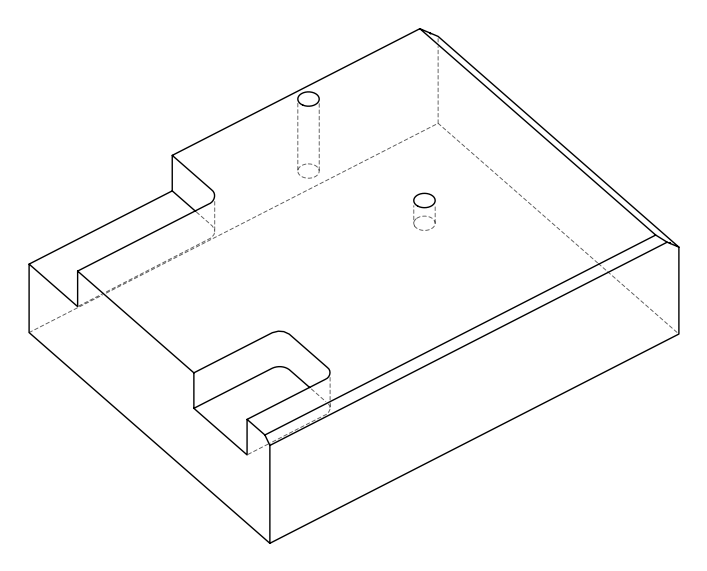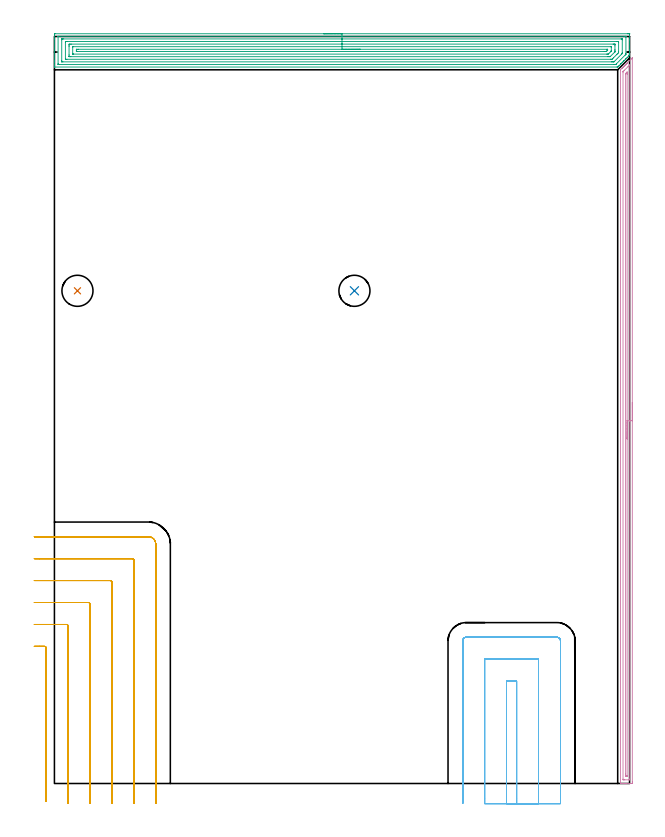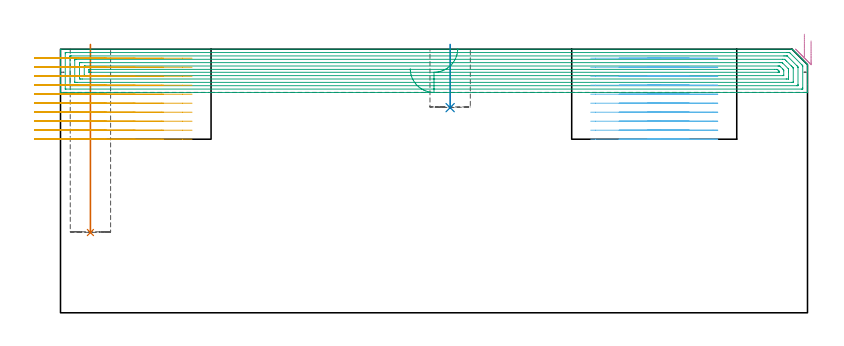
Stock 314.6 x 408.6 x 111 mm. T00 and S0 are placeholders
(PLAN: 6 operations, 2 tool changes, 61.8 min)
(1 INDEXABLE_INSERT_DRILL_BLIND_HOLE_FROM_SOLID | STEP1POCKET | NXT0302_005 | 0.32 min | 17444 mm3)
(2 INDEXABLE_INSERT_DRILL_BLIND_HOLE_FROM_SOLID_1 | STEP1POCKET_1 | NXT0302_005 | 0.11 min | 5528 mm3)
(3 AREA_MILL | FG_CHAMFER_SURFACE | UGT0205_001 | 17.82 min | 52112 mm3)
(4 AREA_MILL_1 | FG_CHAMFER_SURFACE_1 | UGT0205_001 | 9.62 min | 8281 mm3)
(5 MILL_CORNER_NOTCH_RECTANGULAR | CORNER_NOTCH_RECTANGULAR | NXT0201_012 | Follow Part, ap 4, ae 75% | 20 min | 342470 mm3)
(6 MILL_SLOT | SLOT_PARTIAL_RECTANGULAR | NXT0201_012 | Follow Part, ap 4, ae 75% | 13.97 min | 230207 mm3)
(TOOL NXT0302_005 | Index. Insert Drill 17mm [880-D1700L20-05] | D17 PA176 FL85 Z2)
(TOOL UGT0205_001 | Chamfer Mill 20 x 3 x 45 deg. | D20 FL50 Z2)
(TOOL NXT0201_012 | ENDMILL 16mm [2P460-1600-NA 1630] | D16 FL38 Z6)
(OP 1 INDEXABLE_INSERT_DRILL_BLIND_HOLE_FROM_SOLID)
G17 G21 G94 G90
T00 M6
G54
G17 G0 G90 X12.6 Y269.5 S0 M3
G43 Z121. H1
G94 G81 G98 Z33.8 F250. R113.
G80
M5
M2
(OP 2 INDEXABLE_INSERT_DRILL_BLIND_HOLE_FROM_SOLID_1)
G17 G21 G94 G90
T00 M6
G54
G17 G0 G90 X164.1 Y269.5 S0 M3
G43 Z121. H1
G94 G81 G98 Z86.4 F250. R113.
G80
M5
M2
(OP 3 AREA_MILL)
G17 G21 G94 G90
T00 M6
G54
G17 G0 G90 X147.3 Y410.1 S1061 M3
G43 Z121. H0
Z102.8
G94 G1 X147.338 Z101.928 F250.
X147.452 Z101.063
X147.641 Z100.212
X147.903 Z99.38
X148.237 Z98.574
X148.64 Z97.8
X149.109 Z97.064
X149.64 Z96.372
X150.229 Z95.729
X150.872 Z95.14
X151.564 Z94.608
X152.3 Z94.14
X153.074 Z93.737
X153.88 Z93.403
X154.712 Z93.141
X155.564 Z92.952
X156.428 Z92.838
X157.3 Z92.8
X313.375
X313.989 Y410.099 Z92.801
X314.596 Y410.095 Z92.802
X314.598 Y410.094 Z92.803
X314.6 Y406.805 Z96.092
Y401.447 Z101.447
Y400.882 Z102.015
Y400.553 Z102.343
Y399.988 Z102.908
Y399.66 Z103.234
Y398.813 Z104.086
Y398.79 Z104.109
Y398.406 Z104.492
X314.585 Y398.384 Z104.515
X314.329 Y398.129 Z104.771
X314.287 Y398.087 Z104.813
X314.076 Y397.874 Z105.022
X313.435 Y397.234 Z105.665
X313.394 Y397.194 Z105.705
X313.183 Y396.981 Z105.915
X312.54 Y396.34 Z106.559
X312.501 Y396.301 Z106.598
X312.29 Y396.088 Z106.808
X311.646 Y395.446 Z107.454
X311.609 Y395.408 Z107.491
X311.396 Y395.195 Z107.702
X310.752 Y394.552 Z108.348
X310.716 Y394.515 Z108.384
X310.503 Y394.301 Z108.595
X309.858 Y393.658 Z109.242
X309.823 Y393.623 Z109.277
X309.61 Y393.408 Z109.488
X308.964 Y392.764 Z110.136
X308.717 Y392.515 Z110.381
X308.224 Y392.024 Z110.873
X308.103 Y391.905 Z110.991
X307.74 Y391.9 Z111.
X0.164
X0.01 Y391.903 Z110.988
X0.004 Y391.939 Z110.952
X0.002 Y391.961 Z110.93
X0. Y392.352 Z110.547
Y392.751 Z110.148
Y393.408 Z109.487
Y394.63 Z108.267
Y395.195 Z107.7
Y407.181 Z95.716
Y409.485 Z93.412
X0.002 Y409.77 Z93.128
X0.01 Y410.092 Z92.806
X0.332 Y410.099 Z92.799
X157.3 Y410.1 Z92.8
Y408.686 Z94.214
X312.204 Y408.685 Z94.215
X312.298 Y408.684 Z94.216
X312.485 Y408.68 Z94.22
X312.591 Y408.676 Z94.224
X312.594 Y408.648 Z94.252
X312.596 Y408.592 Z94.308
X312.6 Y408.196 Z94.704
X312.599 Y399.265 Z103.635
X312.594 Y399.016 Z103.884
X312.59 Y398.892 Z104.008
X312.573 Y398.834 Z104.066
X312.511 Y398.767 Z104.133
X312.36 Y398.611 Z104.289
X312.204 Y398.454 Z104.446
X307.449 Y393.699 Z109.201
X307.156 Y393.408 Z109.492
X307.091 Y393.349 Z109.551
X307.068 Y393.329 Z109.571
X307.033 Y393.321 Z109.579
X306.938 Y393.317 Z109.583
X306.847 Y393.316 Z109.584
X306.048 Y393.314 Z109.586
X2.396 Y393.315 Z109.585
X2.302 Y393.316 Z109.584
X2.115 Y393.32 Z109.58
X2.009 Y393.324 Z109.576
X2.006 Y393.352 Z109.548
X2.004 Y393.408 Z109.492
X2.001 Y393.804 Z109.096
Y408.592 Z94.308
X2.002 Y408.641 Z94.259
X2.006 Y408.665 Z94.235
X2.009 Y408.674 Z94.226
X2.023 Y408.679 Z94.221
X2.208 Y408.684 Z94.216
X2.303 Y408.685 Z94.215
X157.3 Y408.686 Z94.214
Y407.272 Z95.628
X309.953 Y407.271 Z95.629
X310.418 Y407.269 Z95.631
X310.572 Y407.266 Z95.634
X310.59 Y407.264 Z95.636
X310.594 Y407.205 Z95.695
X310.598 Y407.109 Z95.791
X310.6 Y406.987 Z95.913
Y406.805 Z96.095
X310.599 Y399.66 Z103.24
X310.597 Y399.481 Z103.419
X310.589 Y399.3 Z103.6
X310.418 Y399.12 Z103.78
X310.243 Y398.943 Z103.957
X310.068 Y398.767 Z104.133
X306.224 Y394.925 Z107.975
X306.131 Y394.835 Z108.065
X306.055 Y394.766 Z108.134
X306.008 Y394.735 Z108.165
X305.954 Y394.734 Z108.166
X305.526 Y394.73 Z108.17
X305.061 Y394.729 Z108.171
X304.634 Y394.728 Z108.172
X4.648 Y394.729 Z108.171
X4.182 Y394.731 Z108.169
X4.028 Y394.734 Z108.166
X4.01 Y394.736 Z108.164
X4.006 Y394.795 Z108.105
X4.002 Y394.892 Z108.008
X4. Y395.376 Z107.524
Y406.805 Z96.095
X4.002 Y406.986 Z95.914
X4.01 Y407.169 Z95.731
X4.017 Y407.265 Z95.635
X4.066 Y407.267 Z95.633
X4.182 Y407.27 Z95.63
X4.609 Y407.271 Z95.629
X5.075 Y407.272 Z95.628
X157.3
Y405.857 Z97.043
X307.795
X308.578 Y405.85 Z97.05
X308.591 Y405.847 Z97.053
X308.594 Y405.826 Z97.074
X308.597 Y405.775 Z97.125
X308.599 Y405.672 Z97.229
X308.6 Y405.465 Z97.435
X308.599 Y400.123 Z102.777
X308.597 Y399.908 Z102.992
X308.593 Y399.801 Z103.099
X308.589 Y399.75 Z103.15
X308.568 Y399.725 Z103.175
X308.509 Y399.66 Z103.24
X308.125 Y399.275 Z103.625
X307.74 Y398.888 Z104.012
X305.832 Y396.981 Z105.919
X305.446 Y396.596 Z106.304
X305.061 Y396.215 Z106.685
X304.994 Y396.155 Z106.745
X304.168 Y396.144 Z106.756
X304.113 Y396.143 Z106.757
X6.805
X6.022 Y396.15 Z106.75
X6.01 Y396.153 Z106.747
X6.006 Y396.174 Z106.726
X6.003 Y396.225 Z106.675
X6.001 Y396.329 Z106.571
X6. Y396.535 Z106.365
X6.001 Y405.665 Z97.235
X6.003 Y405.772 Z97.128
X6.007 Y405.826 Z97.075
X6.009 Y405.847 Z97.053
X6.029 Y405.851 Z97.049
X6.86 Y405.857 Z97.043
X6.915
X157.3
Y404.443 Z98.457
X305.637
X305.954 Y404.442 Z98.458
X306.534 Y404.439 Z98.461
X306.576 Y404.436 Z98.464
X306.59 Y404.426 Z98.474
X306.596 Y404.377 Z98.523
X306.598 Y404.126 Z98.774
X306.6 Y403.48 Z99.42
Y401.447 Z101.453
X306.599 Y400.801 Z102.099
X306.596 Y400.553 Z102.347
X306.59 Y400.231 Z102.669
X306.585 Y400.195 Z102.705
X306.565 Y400.17 Z102.73
X306.524 Y400.125 Z102.775
X306.454 Y400.053 Z102.847
X304.168 Y397.768 Z105.132
X304.004 Y397.614 Z105.286
X303.948 Y397.564 Z105.336
X303.88 Y397.562 Z105.338
X303.591 Y397.558 Z105.342
X303.276 Y397.557 Z105.343
X302.7
X8.963
X8.646 Y397.558 Z105.342
X8.066 Y397.562 Z105.338
X8.024 Y397.564 Z105.336
X8.01 Y397.574 Z105.326
X8.004 Y397.623 Z105.277
X8.002 Y397.874 Z105.026
X8. Y398.52 Z104.38
Y403.233 Z99.667
X8.003 Y403.877 Z99.023
X8.01 Y404.126 Z98.774
X8.022 Y404.436 Z98.464
X8.332 Y404.44 Z98.46
X8.646 Y404.442 Z98.458
X9.222 Y404.443 Z98.457
X157.3
Y403.029 Z99.871
X304.168 Y403.028 Z99.872
X304.374 Y403.027 Z99.873
X304.531 Y403.022 Z99.878
X304.591 Y403.012 Z99.888
X304.594 Y402.978 Z99.922
X304.599 Y402.802 Z100.098
Y401.016 Z101.884
X304.595 Y400.784 Z102.116
X304.59 Y400.671 Z102.229
X304.494 Y400.553 Z102.347
X304.336 Y400.386 Z102.514
X304.168 Y400.216 Z102.684
X303.276 Y399.325 Z103.575
X302.992 Y399.051 Z103.849
X302.895 Y398.978 Z103.922
X302.727 Y398.975 Z103.925
X302.383 Y398.972 Z103.928
X302.179 Y398.971 Z103.929
X10.432 Y398.972 Z103.928
X10.226 Y398.973 Z103.927
X10.069 Y398.978 Z103.922
X10.009 Y398.988 Z103.912
X10.006 Y399.022 Z103.878
X10.001 Y399.198 Z103.702
Y402.771 Z100.129
X10.005 Y402.915 Z99.985
X10.011 Y403.022 Z99.878
X10.088 Y403.025 Z99.875
X10.432 Y403.028 Z99.872
X157.3 Y403.029 Z99.871
Y401.615 Z101.285
X302.215 Y401.614 Z101.286
X302.383 Y401.613 Z101.287
X302.55 Y401.609 Z101.291
X302.589 Y401.608 Z101.292
X302.593 Y401.576 Z101.324
X302.597 Y401.519 Z101.381
X302.599 Y401.447 Z101.453
Y401.231 Z101.669
X302.595 Y401.157 Z101.743
X302.59 Y401.101 Z101.799
X302.564 Y401.072 Z101.828
X302.383 Y400.882 Z102.018
X302.219 Y400.717 Z102.183
X302.055 Y400.553 Z102.347
X301.938 Y400.443 Z102.457
X301.895 Y400.404 Z102.496
X301.871 Y400.392 Z102.508
X301.826 Y400.39 Z102.51
X301.657 Y400.386 Z102.514
X301.49
X300.765 Y400.385 Z102.515
X12.385 Y400.386 Z102.514
X12.217 Y400.387 Z102.513
X12.05 Y400.391 Z102.509
X12.011 Y400.392 Z102.508
X12.007 Y400.424 Z102.476
X12.003 Y400.481 Z102.419
X12.001 Y400.553 Z102.347
X12. Y400.77 Z102.13
X12.004 Y401.447 Z101.453
X12.007 Y401.555 Z101.345
X12.01 Y401.603 Z101.297
X12.056 Y401.608 Z101.292
X12.217 Y401.611 Z101.289
X12.942 Y401.614 Z101.286
X13.11 Y401.615 Z101.285
X157.3
X158.172 Z101.323
X159.037 Z101.437
X159.888 Z101.626
X160.72 Z101.888
X161.526 Z102.222
X162.3 Z102.625
X163.036 Z103.094
X163.728 Z103.625
X164.371 Z104.214
X164.96 Z104.857
X165.492 Z105.549
X165.96 Z106.285
X166.363 Z107.059
X166.697 Z107.865
X166.959 Z108.697
X167.148 Z109.549
X167.262 Z110.414
X167.3 Z111.285
G0 Z121.
M5
M2
(OP 4 AREA_MILL_1)
G17 G21 G94 G90
T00 M6
G54
G17 G0 G90 X316.1 Y208.45 S1061 M3
G43 Z121. H0
Z114.5
G94 G1 Y208.412 Z113.628 F250.
Y208.298 Z112.764
Y208.109 Z111.912
Y207.847 Z111.08
Y207.513 Z110.274
Y207.11 Z109.5
Y206.641 Z108.764
Y206.11 Z108.072
Y205.521 Z107.429
Y204.878 Z106.84
Y204.186 Z106.309
Y203.45 Z105.84
Y202.676 Z105.437
Y201.87 Z105.103
Y201.038 Z104.841
Y200.186 Z104.652
Y199.321 Z104.538
Y198.45 Z104.5
Y0.928
X316.099 Y0.615 Z104.501
X316.093 Y0.042 Z104.504
X316.091 Y0.008 Z104.506
X315.522 Y0. Z105.075
X312.85 Z107.744
X312.296 Z108.301
X311.959 Z108.637
X311.405 Z109.191
X311.069 Z109.526
X310.037 Z110.563
X309.648 Y0.008 Z110.944
X309.602 Y0.01 Z110.988
X309.6 Y0.169 Z111.
Y390.033
X309.605 Y390.403 Z110.991
X309.723 Y390.524 Z110.875
X310.178 Y390.98 Z110.418
X310.231 Y391.032 Z110.368
X310.423 Y391.223 Z110.176
X310.475 Y391.277 Z110.122
X310.527 Y391.328 Z110.072
X310.721 Y391.521 Z109.878
X310.772 Y391.574 Z109.825
X310.823 Y391.624 Z109.776
X311.018 Y391.819 Z109.581
X311.069 Y391.87 Z109.528
X311.119 Y391.92 Z109.48
X311.316 Y392.116 Z109.283
X311.366 Y392.167 Z109.231
X311.415 Y392.216 Z109.184
X311.614 Y392.414 Z108.985
X311.663 Y392.464 Z108.934
X311.711 Y392.512 Z108.888
X311.911 Y392.712 Z108.688
X311.959 Y392.761 Z108.638
X312.007 Y392.808 Z108.592
X312.209 Y393.01 Z108.39
X312.256 Y393.058 Z108.341
X312.303 Y393.104 Z108.296
X312.507 Y393.307 Z108.092
X312.553 Y393.354 Z108.044
X312.599 Y393.4 Z108.
X312.805 Y393.605 Z107.794
X312.849 Y393.65 Z107.749
X312.895 Y393.696 Z107.704
X313.102 Y393.903 Z107.497
X313.147 Y393.948 Z107.45
X313.191 Y393.991 Z107.408
X313.4 Y394.2 Z107.199
X313.444 Y394.245 Z107.154
X313.487 Y394.287 Z107.112
X315.522 Y396.323 Z105.076
X315.631 Y396.431 Z104.968
X315.782 Y396.582 Z104.817
X315.967 Y396.768 Z104.631
X316.082 Y396.88 Z104.515
X316.094 Y396.883 Z104.503
X316.099 Y396.88 Z104.499
X316.1 Y396.671 Z104.5
Y198.45
X314.686 Z105.914
Y2.347
X314.685 Y2.292 Z105.915
X314.681 Y2.182 Z105.919
X314.674 Y2.01 Z105.926
X314.631 Y2.008 Z105.969
X314.14 Y2.001 Z106.46
X311.959 Z108.641
X311.467 Y2.003 Z109.133
X311.069 Y2.01 Z109.531
X311.021 Y2.025 Z109.579
X311.014 Y2.402 Z109.586
X311.015 Y389.193 Z109.585
X311.017 Y389.249 Z109.583
X311.021 Y389.354 Z109.579
X311.069 Y389.407 Z109.531
X311.377 Y389.724 Z109.223
X311.682 Y390.032 Z108.918
X311.821 Y390.171 Z108.779
X313.74 Y392.091 Z106.86
X314.362 Y392.712 Z106.238
X314.498 Y392.846 Z106.102
X314.631 Y392.974 Z105.969
X314.67 Y393.009 Z105.93
X314.679 Y392.876 Z105.921
X314.684 Y392.767 Z105.916
X314.685 Y392.712 Z105.915
X314.686 Y198.45 Z105.914
X313.271 Z107.329
Y4.188
X313.269 Y4.082 Z107.331
X313.267 Y4.031 Z107.333
X313.265 Y4.013 Z107.335
X313.224 Y4.01 Z107.376
X313.036 Y4.002 Z107.564
X312.85 Y4.001 Z107.75
X312.663 Y4.002 Z107.937
X312.538 Y4.006 Z108.062
X312.443 Y4.01 Z108.157
X312.435 Y4.049 Z108.165
X312.433 Y4.188 Z108.167
X312.43 Y4.61 Z108.17
X312.429 Y5.081 Z108.171
X312.428 Y5.504 Z108.172
X312.429 Y387.775 Z108.171
X312.431 Y388.246 Z108.169
X312.433 Y388.298 Z108.167
X312.435 Y388.32 Z108.165
X312.451 Y388.34 Z108.149
X312.515 Y388.412 Z108.085
X312.599 Y388.498 Z108.001
X312.85 Y388.751 Z107.75
X313.044 Y388.944 Z107.556
X313.242 Y389.139 Z107.358
X313.25 Y389.14 Z107.35
X313.264 Y389.139 Z107.336
X313.269 Y388.891 Z107.331
X313.27 Y388.718 Z107.33
X313.271 Y388.246 Z107.329
X313.272 Y387.823 Z107.328
X313.271 Y198.45 Z107.329
Y197.578 Z107.367
Y196.713 Z107.48
Y195.862 Z107.669
Y195.03 Z107.932
Y194.224 Z108.265
Y193.45 Z108.668
Y192.714 Z109.137
Y192.022 Z109.668
Y191.379 Z110.257
Y190.789 Z110.901
Y190.258 Z111.593
Y189.79 Z112.329
Y189.387 Z113.102
Y189.053 Z113.908
Y188.791 Z114.74
Y188.602 Z115.592
Y188.488 Z116.457
Y188.45 Z117.329
G0 Z121.
M5
M2
(OP 5 MILL_CORNER_NOTCH_RECTANGULAR)
G17 G21 G94 G90
T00 M6
G54
G17 G0 G90 X-4.6 Y-9.545 S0 M3
G43 Z121. H1
Z107.21
G94 G1 Y-6.545 F250.
Y74.206 F500.
G3 X-5.394 Y75. R0.8
G1 X-8.
X-11. F250.
G0 Z121.
X7.4 Y-11.
Z107.21
G1 Y-8.
Y86.205 F500.
G3 X6.605 Y87. R0.8
G1 X-8.
X-11. F250.
G0 Z121.
X19.4 Y-11.
Z107.21
G1 Y-8.
Y98.205 F500.
G3 X18.605 Y99. R0.8
G1 X-8.
X-11. F250.
G0 Z121.
X31.4 Y-11.
Z107.21
G1 Y-8.
Y110.205 F500.
G3 X30.605 Y111. R0.8
G1 X-8.
X-11. F250.
G0 Z121.
X43.4 Y-11.
Z107.21
G1 Y-8.
Y122.204 F500.
G3 X42.604 Y123. R0.8
G1 X-8.
X-11. F250.
G0 Z121.
X55.4 Y-11.
Z107.21
G1 Y-8.
Y131. F500.
G3 X51.4 Y135. R4.
G1 X-8.
X-11. F250.
G0 Z121.
X-4.6 Y-9.545
Z103.42
G1 Y-6.545
Y74.206 F500.
G3 X-5.394 Y75. R0.8
G1 X-8.
X-11. F250.
G0 Z121.
X7.4 Y-11.
Z103.42
G1 Y-8.
Y86.205 F500.
G3 X6.605 Y87. R0.8
G1 X-8.
X-11. F250.
G0 Z121.
X19.4 Y-11.
Z103.42
G1 Y-8.
Y98.205 F500.
G3 X18.605 Y99. R0.8
G1 X-8.
X-11. F250.
G0 Z121.
X31.4 Y-11.
Z103.42
G1 Y-8.
Y110.205 F500.
G3 X30.605 Y111. R0.8
G1 X-8.
X-11. F250.
G0 Z121.
X43.4 Y-11.
Z103.42
G1 Y-8.
Y122.204 F500.
G3 X42.604 Y123. R0.8
G1 X-8.
X-11. F250.
G0 Z121.
X55.4 Y-11.
Z103.42
G1 Y-8.
Y131. F500.
G3 X51.4 Y135. R4.
G1 X-8.
X-11. F250.
G0 Z121.
X-4.6 Y-9.545
Z99.63
G1 Y-6.545
Y74.206 F500.
G3 X-5.394 Y75. R0.8
G1 X-8.
X-11. F250.
G0 Z121.
X7.4 Y-11.
Z99.63
G1 Y-8.
Y86.205 F500.
G3 X6.605 Y87. R0.8
G1 X-8.
X-11. F250.
G0 Z121.
X19.4 Y-11.
Z99.63
G1 Y-8.
Y98.205 F500.
G3 X18.605 Y99. R0.8
G1 X-8.
X-11. F250.
G0 Z121.
X31.4 Y-11.
Z99.63
G1 Y-8.
Y110.205 F500.
G3 X30.605 Y111. R0.8
G1 X-8.
X-11. F250.
G0 Z121.
X43.4 Y-11.
Z99.63
G1 Y-8.
Y122.204 F500.
G3 X42.604 Y123. R0.8
G1 X-8.
X-11. F250.
G0 Z121.
X55.4 Y-11.
Z99.63
G1 Y-8.
Y131. F500.
G3 X51.4 Y135. R4.
G1 X-8.
X-11. F250.
G0 Z121.
X-4.6 Y-9.545
Z95.84
G1 Y-6.545
Y74.206 F500.
G3 X-5.394 Y75. R0.8
G1 X-8.
X-11. F250.
G0 Z121.
X7.4 Y-11.
Z95.84
G1 Y-8.
Y86.205 F500.
G3 X6.605 Y87. R0.8
G1 X-8.
X-11. F250.
G0 Z121.
X19.4 Y-11.
Z95.84
G1 Y-8.
Y98.205 F500.
G3 X18.605 Y99. R0.8
G1 X-8.
X-11. F250.
G0 Z121.
X31.4 Y-11.
Z95.84
G1 Y-8.
Y110.205 F500.
G3 X30.605 Y111. R0.8
G1 X-8.
X-11. F250.
G0 Z121.
X43.4 Y-11.
Z95.84
G1 Y-8.
Y122.204 F500.
G3 X42.604 Y123. R0.8
G1 X-8.
X-11. F250.
G0 Z121.
X55.4 Y-11.
Z95.84
G1 Y-8.
Y131. F500.
G3 X51.4 Y135. R4.
G1 X-8.
X-11. F250.
G0 Z121.
X-4.6 Y-9.545
Z92.05
G1 Y-6.545
Y74.206 F500.
G3 X-5.394 Y75. R0.8
G1 X-8.
X-11. F250.
G0 Z121.
X7.4 Y-11.
Z92.05
G1 Y-8.
Y86.205 F500.
G3 X6.605 Y87. R0.8
G1 X-8.
X-11. F250.
G0 Z121.
X19.4 Y-11.
Z92.05
G1 Y-8.
Y98.205 F500.
G3 X18.605 Y99. R0.8
G1 X-8.
X-11. F250.
G0 Z121.
X31.4 Y-11.
Z92.05
G1 Y-8.
Y110.205 F500.
G3 X30.605 Y111. R0.8
G1 X-8.
X-11. F250.
G0 Z121.
X43.4 Y-11.
Z92.05
G1 Y-8.
Y122.204 F500.
G3 X42.604 Y123. R0.8
G1 X-8.
X-11. F250.
G0 Z121.
X55.4 Y-11.
Z92.05
G1 Y-8.
Y131. F500.
G3 X51.4 Y135. R4.
G1 X-8.
X-11. F250.
G0 Z121.
X-4.6 Y-9.545
Z88.26
G1 Y-6.545
Y74.206 F500.
G3 X-5.394 Y75. R0.8
G1 X-8.
X-11. F250.
G0 Z121.
X7.4 Y-11.
Z88.26
G1 Y-8.
Y86.205 F500.
G3 X6.605 Y87. R0.8
G1 X-8.
X-11. F250.
G0 Z121.
X19.4 Y-11.
Z88.26
G1 Y-8.
Y98.205 F500.
G3 X18.605 Y99. R0.8
G1 X-8.
X-11. F250.
G0 Z121.
X31.4 Y-11.
Z88.26
G1 Y-8.
Y110.205 F500.
G3 X30.605 Y111. R0.8
G1 X-8.
X-11. F250.
G0 Z121.
X43.4 Y-11.
Z88.26
G1 Y-8.
Y122.204 F500.
G3 X42.604 Y123. R0.8
G1 X-8.
X-11. F250.
G0 Z121.
X55.4 Y-11.
Z88.26
G1 Y-8.
Y131. F500.
G3 X51.4 Y135. R4.
G1 X-8.
X-11. F250.
G0 Z121.
X-4.6 Y-9.545
Z84.47
G1 Y-6.545
Y74.206 F500.
G3 X-5.394 Y75. R0.8
G1 X-8.
X-11. F250.
G0 Z121.
X7.4 Y-11.
Z84.47
G1 Y-8.
Y86.205 F500.
G3 X6.605 Y87. R0.8
G1 X-8.
X-11. F250.
G0 Z121.
X19.4 Y-11.
Z84.47
G1 Y-8.
Y98.205 F500.
G3 X18.605 Y99. R0.8
G1 X-8.
X-11. F250.
G0 Z121.
X31.4 Y-11.
Z84.47
G1 Y-8.
Y110.205 F500.
G3 X30.605 Y111. R0.8
G1 X-8.
X-11. F250.
G0 Z121.
X43.4 Y-11.
Z84.47
G1 Y-8.
Y122.204 F500.
G3 X42.604 Y123. R0.8
G1 X-8.
X-11. F250.
G0 Z121.
X55.4 Y-11.
Z84.47
G1 Y-8.
Y131. F500.
G3 X51.4 Y135. R4.
G1 X-8.
X-11. F250.
G0 Z121.
X-4.6 Y-9.545
Z80.68
G1 Y-6.545
Y74.206 F500.
G3 X-5.394 Y75. R0.8
G1 X-8.
X-11. F250.
G0 Z121.
X7.4 Y-11.
Z80.68
G1 Y-8.
Y86.205 F500.
G3 X6.605 Y87. R0.8
G1 X-8.
X-11. F250.
G0 Z121.
X19.4 Y-11.
Z80.68
G1 Y-8.
Y98.205 F500.
G3 X18.605 Y99. R0.8
G1 X-8.
X-11. F250.
G0 Z121.
X31.4 Y-11.
Z80.68
G1 Y-8.
Y110.205 F500.
G3 X30.605 Y111. R0.8
G1 X-8.
X-11. F250.
G0 Z121.
X43.4 Y-11.
Z80.68
G1 Y-8.
Y122.204 F500.
G3 X42.604 Y123. R0.8
G1 X-8.
X-11. F250.
G0 Z121.
X55.4 Y-11.
Z80.68
G1 Y-8.
Y131. F500.
G3 X51.4 Y135. R4.
G1 X-8.
X-11. F250.
G0 Z121.
X-4.6 Y-9.545
Z76.89
G1 Y-6.545
Y74.206 F500.
G3 X-5.394 Y75. R0.8
G1 X-8.
X-11. F250.
G0 Z121.
X7.4 Y-11.
Z76.89
G1 Y-8.
Y86.205 F500.
G3 X6.605 Y87. R0.8
G1 X-8.
X-11. F250.
G0 Z121.
X19.4 Y-11.
Z76.89
G1 Y-8.
Y98.205 F500.
G3 X18.605 Y99. R0.8
G1 X-8.
X-11. F250.
G0 Z121.
X31.4 Y-11.
Z76.89
G1 Y-8.
Y110.205 F500.
G3 X30.605 Y111. R0.8
G1 X-8.
X-11. F250.
G0 Z121.
X43.4 Y-11.
Z76.89
G1 Y-8.
Y122.204 F500.
G3 X42.604 Y123. R0.8
G1 X-8.
X-11. F250.
G0 Z121.
X55.4 Y-11.
Z76.89
G1 Y-8.
Y131. F500.
G3 X51.4 Y135. R4.
G1 X-8.
X-11. F250.
G0 Z121.
X-4.6 Y-9.545
Z73.1
G1 Y-6.545
Y74.206 F500.
G3 X-5.394 Y75. R0.8
G1 X-8.
X-11. F250.
G0 Z121.
X7.4 Y-11.
Z73.1
G1 Y-8.
Y86.205 F500.
G3 X6.605 Y87. R0.8
G1 X-8.
X-11. F250.
G0 Z121.
X19.4 Y-11.
Z73.1
G1 Y-8.
Y98.205 F500.
G3 X18.605 Y99. R0.8
G1 X-8.
X-11. F250.
G0 Z121.
X31.4 Y-11.
Z73.1
G1 Y-8.
Y110.205 F500.
G3 X30.605 Y111. R0.8
G1 X-8.
X-11. F250.
G0 Z121.
X43.4 Y-11.
Z73.1
G1 Y-8.
Y122.204 F500.
G3 X42.604 Y123. R0.8
G1 X-8.
X-11. F250.
G0 Z121.
X55.4 Y-11.
Z73.1
G1 Y-8.
Y131. F500.
G3 X51.4 Y135. R4.
G1 X-8.
X-11. F250.
G0 Z121.
M5
M2
(OP 6 MILL_SLOT)
G17 G21 G94 G90
T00 M6
G54
G17 G0 G90 X252.8 Y-11. S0 M3
G43 Z121. H1
Z107.21
G94 G1 Y-8. F250.
Y56. F500.
X247.3
Y-8.
Y-11. F250.
X264.8
Y-8.
Y68. F500.
X235.3
Y-8.
Y-11. F250.
X276.8
Y-8.
Y78. F500.
G3 X274.8 Y80. R2.
G1 X225.3
G3 X223.3 Y78. R2.
G1 Y-8.
Y-11. F250.
G0 X252.8 Z103.42
G1 Y-8.
Y56. F500.
X247.3
Y-8.
Y-11. F250.
X264.8
Y-8.
Y68. F500.
X235.3
Y-8.
Y-11. F250.
X276.8
Y-8.
Y78. F500.
G3 X274.8 Y80. R2.
G1 X225.3
G3 X223.3 Y78. R2.
G1 Y-8.
Y-11. F250.
G0 X252.8 Z99.63
G1 Y-8.
Y56. F500.
X247.3
Y-8.
Y-11. F250.
X264.8
Y-8.
Y68. F500.
X235.3
Y-8.
Y-11. F250.
X276.8
Y-8.
Y78. F500.
G3 X274.8 Y80. R2.
G1 X225.3
G3 X223.3 Y78. R2.
G1 Y-8.
Y-11. F250.
G0 X252.8 Z95.84
G1 Y-8.
Y56. F500.
X247.3
Y-8.
Y-11. F250.
X264.8
Y-8.
Y68. F500.
X235.3
Y-8.
Y-11. F250.
X276.8
Y-8.
Y78. F500.
G3 X274.8 Y80. R2.
G1 X225.3
G3 X223.3 Y78. R2.
G1 Y-8.
Y-11. F250.
G0 X252.8 Z92.05
G1 Y-8.
Y56. F500.
X247.3
Y-8.
Y-11. F250.
X264.8
Y-8.
Y68. F500.
X235.3
Y-8.
Y-11. F250.
X276.8
Y-8.
Y78. F500.
G3 X274.8 Y80. R2.
G1 X225.3
G3 X223.3 Y78. R2.
G1 Y-8.
Y-11. F250.
G0 X252.8 Z88.26
G1 Y-8.
Y56. F500.
X247.3
Y-8.
Y-11. F250.
X264.8
Y-8.
Y68. F500.
X235.3
Y-8.
Y-11. F250.
X276.8
Y-8.
Y78. F500.
G3 X274.8 Y80. R2.
G1 X225.3
G3 X223.3 Y78. R2.
G1 Y-8.
Y-11. F250.
G0 X252.8 Z84.47
G1 Y-8.
Y56. F500.
X247.3
Y-8.
Y-11. F250.
X264.8
Y-8.
Y68. F500.
X235.3
Y-8.
Y-11. F250.
X276.8
Y-8.
Y78. F500.
G3 X274.8 Y80. R2.
G1 X225.3
G3 X223.3 Y78. R2.
G1 Y-8.
Y-11. F250.
G0 X252.8 Z80.68
G1 Y-8.
Y56. F500.
X247.3
Y-8.
Y-11. F250.
X264.8
Y-8.
Y68. F500.
X235.3
Y-8.
Y-11. F250.
X276.8
Y-8.
Y78. F500.
G3 X274.8 Y80. R2.
G1 X225.3
G3 X223.3 Y78. R2.
G1 Y-8.
Y-11. F250.
G0 X252.8 Z76.89
G1 Y-8.
Y56. F500.
X247.3
Y-8.
Y-11. F250.
X264.8
Y-8.
Y68. F500.
X235.3
Y-8.
Y-11. F250.
X276.8
Y-8.
Y78. F500.
G3 X274.8 Y80. R2.
G1 X225.3
G3 X223.3 Y78. R2.
G1 Y-8.
Y-11. F250.
G0 X252.8 Z73.1
G1 Y-8.
Y56. F500.
X247.3
Y-8.
Y-11. F250.
X264.8
Y-8.
Y68. F500.
X235.3
Y-8.
Y-11. F250.
X276.8
Y-8.
Y78. F500.
G3 X274.8 Y80. R2.
G1 X225.3
G3 X223.3 Y78. R2.
G1 Y-8.
Y-11. F250.
G0 Z121.
M5
M2
